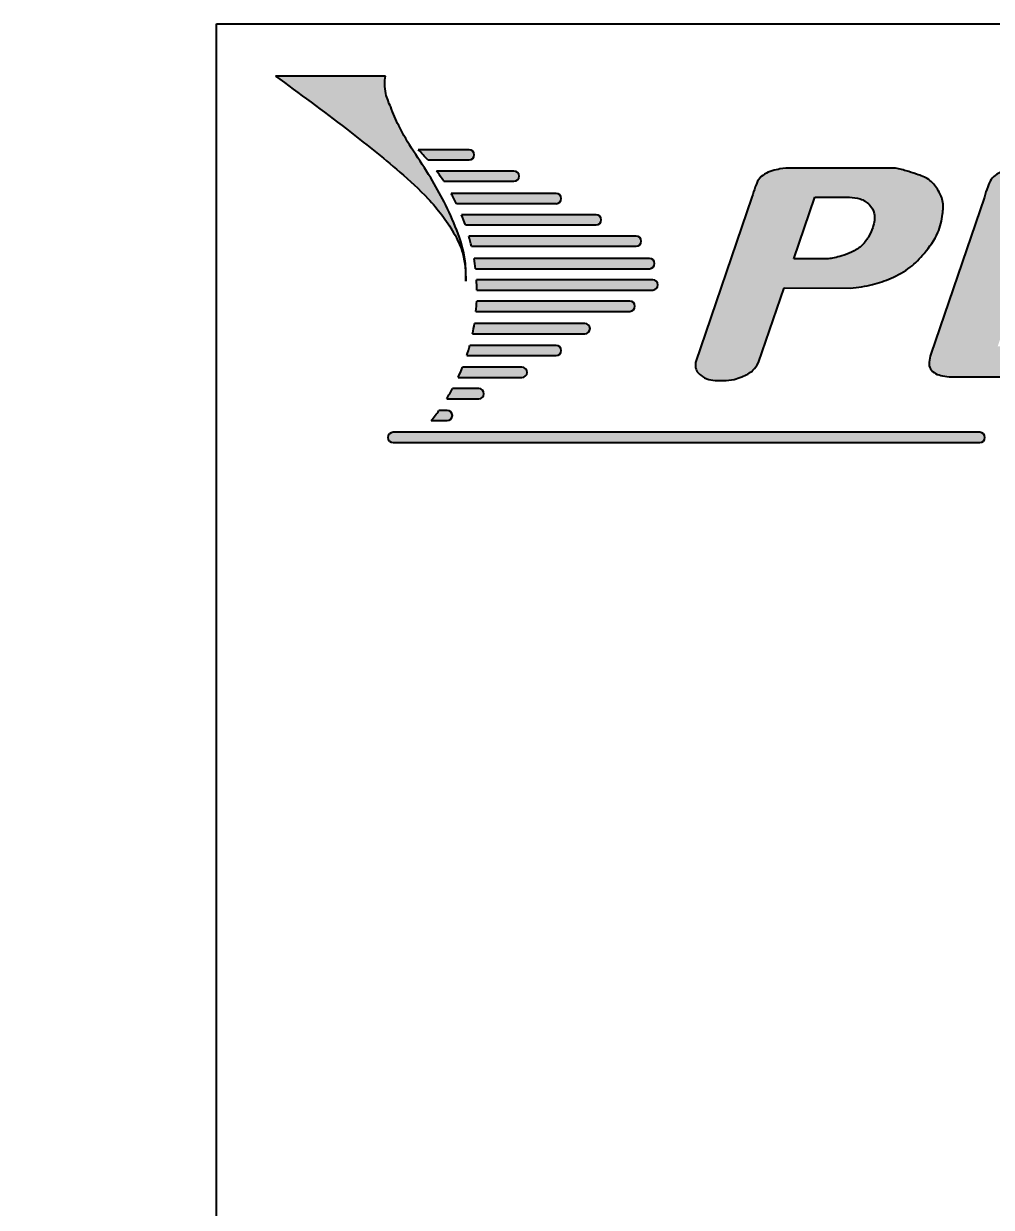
# Model space of a CAD drawing. Header units: millimetres. Extents: x 0 to 24, y -2.2 to 28.9.
# Drawn here: x 0 to 3.046, y 25.162 to 28.889 of the extents above; entities that cross this region are included whole.
import ezdxf
from ezdxf import colors
from ezdxf.entities.mleader import LeaderData, LeaderLine
from ezdxf.math import Vec2, Vec3

# ---------------------------------------------------------------- set-up
doc = ezdxf.new("R2010")
doc.units = ezdxf.units.MM
doc.layers.add('Cartouche', color=7, linetype='Continuous')

# ---------------------------------------------------------------- blocks, each defined once
blk = doc.blocks.new('_DOT')
at = {"color": 0}
blk.add_line((0, 0), (-1, 0), dxfattribs=at)
at = {"color": 0, "const_width": 0.333}
blk.add_lwpolyline([(-0.1665, 0, 1), (0.1665, 0, 1)], format="xyb", close=True, dxfattribs=at)

msp = doc.modelspace()

# ---------------------------------------------------------------- hatches: boundary and pattern name
at = {"layer": 'Cartouche', "linetype": 'Continuous'}
h = msp.add_hatch(color=7, dxfattribs=at)
edge = h.paths.add_edge_path()
edge.add_spline(control_points=[(0.79249, 28.72425), (0.86739, 28.66942), (1.00043, 28.57204), (1.16121, 28.4438), (1.27827, 28.3378), (1.34578, 28.25089), (1.38868, 28.16116), (1.3909, 28.10749), (1.39212, 28.07789)], knot_values=[0, 0, 0, 0, 0.3057926, 0.5431344, 0.6775109, 0.8250383, 0.9034864, 1, 1, 1, 1], degree=3, periodic=0)
edge.add_spline(control_points=[(1.39212, 28.07789), (1.39226, 28.09947), (1.39261, 28.15475), (1.36514, 28.23922), (1.32602, 28.32532), (1.28002, 28.40806), (1.22835, 28.48542), (1.18255, 28.5583), (1.15813, 28.62099), (1.13948, 28.66373), (1.13586, 28.6974), (1.13767, 28.71587), (1.13849, 28.72425)], knot_values=[0, 0, 0, 0, 0.0913367, 0.2338589, 0.3716223, 0.4940586, 0.6352526, 0.7674215, 0.8579854, 0.9211778, 0.9642484, 1, 1, 1, 1], degree=3, periodic=0)
edge.add_line((1.13849, 28.72425), (0.79249, 28.72425))
h = msp.add_hatch(color=7, dxfattribs=at)
edge = h.paths.add_edge_path()
edge.add_line((1.27195, 28.46005), (1.40227, 28.46005))
edge.add_arc((1.40227, 28.47613), 0.01609, 270, 450)
edge.add_line((1.40227, 28.49222), (1.24229, 28.49222))
edge.add_arc((0.78745, 28.0432), 0.63913, 40.70786, 44.63087, ccw=False)
h = msp.add_hatch(color=7, dxfattribs=at)
edge = h.paths.add_edge_path()
edge.add_line((1.32244, 28.39289), (1.54336, 28.39289))
edge.add_arc((1.54336, 28.40898), 0.01609, 270, 450)
edge.add_line((1.54336, 28.42506), (1.29997, 28.42506))
edge.add_arc((0.78745, 28.0432), 0.63913, 33.17036, 36.68852, ccw=False)
h = msp.add_hatch(color=7, dxfattribs=at)
edge = h.paths.add_edge_path()
edge.add_line((2.3935, 28.05738), (2.60273, 28.05609))
edge.add_spline(control_points=[(2.60273, 28.05609), (2.6261, 28.05905), (2.6699, 28.06461), (2.7334, 28.08708), (2.79089, 28.11784), (2.83866, 28.16931), (2.88019, 28.22369), (2.8928, 28.28316), (2.89638, 28.33163), (2.87689, 28.36878), (2.85123, 28.40247), (2.81245, 28.41404), (2.77666, 28.42745), (2.75245, 28.43213), (2.73958, 28.43462)], knot_values=[0, 0, 0, 0, 0.1100281, 0.2062412, 0.3145063, 0.4109957, 0.5339854, 0.6277372, 0.6931076, 0.7554464, 0.8198966, 0.8848584, 0.9388074, 1, 1, 1, 1], degree=3, periodic=0)
edge.add_line((2.73958, 28.43462), (2.41869, 28.43462))
edge.add_spline(control_points=[(2.41869, 28.43462), (2.40593, 28.43416), (2.38487, 28.4334), (2.35582, 28.42592), (2.33176, 28.41689), (2.31199, 28.39913), (2.30178, 28.37255), (2.29592, 28.35377), (2.29255, 28.34298)], knot_values=[0, 0, 0, 0, 0.219431, 0.3622363, 0.5162864, 0.6594038, 0.8041802, 1, 1, 1, 1], degree=3, periodic=0)
edge.add_line((2.29255, 28.34298), (2.11466, 27.82167))
edge.add_spline(control_points=[(2.11466, 27.82167), (2.11438, 27.81771), (2.11368, 27.80782), (2.11898, 27.79297), (2.13455, 27.77896), (2.15549, 27.76696), (2.18093, 27.76553), (2.20724, 27.76566), (2.23404, 27.76667), (2.2652, 27.77842), (2.29529, 27.79278), (2.30777, 27.81307), (2.31306, 27.82167)], knot_values=[0, 0, 0, 0, 0.0475483, 0.118886, 0.1792319, 0.2965022, 0.4008696, 0.4801338, 0.6148257, 0.7182711, 0.880692, 1, 1, 1, 1], degree=3, periodic=0)
edge.add_line((2.31306, 27.82167), (2.3935, 28.05738))
edge = h.paths.add_edge_path()
edge.add_spline(control_points=[(2.53292, 28.14831), (2.53896, 28.14946), (2.5532, 28.15218), (2.57806, 28.15793), (2.60668, 28.17005), (2.63834, 28.18642), (2.65956, 28.21585), (2.67513, 28.25023), (2.68276, 28.28835), (2.66332, 28.3218), (2.63379, 28.33995), (2.61084, 28.34197), (2.59935, 28.34298)], knot_values=[0, 0, 0, 0, 0.0565522, 0.1335034, 0.2340056, 0.3428218, 0.455742, 0.5580364, 0.6940106, 0.7900559, 0.8948981, 1, 1, 1, 1], degree=3, periodic=0)
edge.add_line((2.59935, 28.34298), (2.49095, 28.34298))
edge.add_line((2.49095, 28.34298), (2.42453, 28.14831))
edge.add_line((2.42453, 28.14831), (2.53292, 28.14831))
h = msp.add_hatch(color=7, dxfattribs=at)
edge = h.paths.add_edge_path()
edge.add_line((3.02414, 28.34298), (2.85524, 27.84804))
edge.add_spline(control_points=[(2.85524, 27.84804), (2.85101, 27.83127), (2.84476, 27.80654), (2.87056, 27.78563), (2.89381, 27.77907), (2.91064, 27.77747), (2.9198, 27.7766)], knot_values=[0, 0, 0, 0, 0.3888785, 0.5736875, 0.7678519, 1, 1, 1, 1], degree=3, periodic=0)
edge.add_line((2.9198, 27.7766), (3.21992, 27.7766))
edge.add_line((3.21992, 27.7766), (3.23714, 27.77788))
edge.add_line((3.23714, 27.77788), (3.25434, 27.77938))
edge.add_line((3.25434, 27.77938), (3.27147, 27.78132))
edge.add_line((3.27147, 27.78132), (3.28, 27.78252))
edge.add_line((3.28, 27.78252), (3.2885, 27.7839))
edge.add_line((3.2885, 27.7839), (3.29697, 27.7855))
edge.add_line((3.29697, 27.7855), (3.30541, 27.7873))
edge.add_line((3.30541, 27.7873), (3.31381, 27.78931))
edge.add_line((3.31381, 27.78931), (3.32217, 27.79151))
edge.add_line((3.32217, 27.79151), (3.33048, 27.79391))
edge.add_line((3.33048, 27.79391), (3.33873, 27.7965))
edge.add_line((3.33873, 27.7965), (3.34692, 27.79926))
edge.add_line((3.34692, 27.79926), (3.35505, 27.80221))
edge.add_line((3.35505, 27.80221), (3.36312, 27.80532))
edge.add_line((3.36312, 27.80532), (3.37111, 27.80861))
edge.add_line((3.37111, 27.80861), (3.37903, 27.81205))
edge.add_line((3.37903, 27.81205), (3.38686, 27.81566))
edge.add_line((3.38686, 27.81566), (3.39461, 27.81943))
edge.add_line((3.39461, 27.81943), (3.40227, 27.82337))
edge.add_line((3.40227, 27.82337), (3.40984, 27.82748))
edge.add_line((3.40984, 27.82748), (3.41732, 27.83177))
edge.add_line((3.41732, 27.83177), (3.4247, 27.83625))
edge.add_line((3.4247, 27.83625), (3.43198, 27.84091))
edge.add_line((3.43198, 27.84091), (3.43916, 27.84577))
edge.add_line((3.43916, 27.84577), (3.44624, 27.85082))
edge.add_line((3.44624, 27.85082), (3.45319, 27.85608))
edge.add_line((3.45319, 27.85608), (3.46, 27.86153))
edge.add_line((3.46, 27.86153), (3.46665, 27.86718))
edge.add_line((3.46665, 27.86718), (3.47312, 27.87304))
edge.add_line((3.47312, 27.87304), (3.47938, 27.87908))
edge.add_line((3.47938, 27.87908), (3.4854, 27.88532))
edge.add_line((3.4854, 27.88532), (3.49116, 27.89176))
edge.add_line((3.49116, 27.89176), (3.49665, 27.89839))
edge.add_line((3.49665, 27.89839), (3.50183, 27.90522))
edge.add_line((3.50183, 27.90522), (3.5067, 27.91224))
edge.add_line((3.5067, 27.91224), (3.51122, 27.91945))
edge.add_line((3.51122, 27.91945), (3.51543, 27.92684))
edge.add_line((3.51543, 27.92684), (3.51934, 27.9344))
edge.add_line((3.51934, 27.9344), (3.52299, 27.94213))
edge.add_line((3.52299, 27.94213), (3.5264, 27.95003))
edge.add_line((3.5264, 27.95003), (3.52958, 27.95807))
edge.add_line((3.52958, 27.95807), (3.53258, 27.96626))
edge.add_line((3.53258, 27.96626), (3.53541, 27.97457))
edge.add_line((3.53541, 27.97457), (3.54064, 27.99156))
edge.add_line((3.54064, 27.99156), (3.54307, 28.00021))
edge.add_line((3.54307, 28.00021), (3.54526, 28.00892))
edge.add_line((3.54526, 28.00892), (3.54708, 28.01766))
edge.add_line((3.54708, 28.01766), (3.5484, 28.02638))
edge.add_line((3.5484, 28.02638), (3.54883, 28.03072))
edge.add_line((3.54883, 28.03072), (3.54908, 28.03505))
edge.add_line((3.54908, 28.03505), (3.54914, 28.03935))
edge.add_line((3.54914, 28.03935), (3.549, 28.04362))
edge.add_line((3.549, 28.04362), (3.54862, 28.04786))
edge.add_line((3.54862, 28.04786), (3.54801, 28.05205))
edge.add_line((3.54801, 28.05205), (3.54713, 28.05621))
edge.add_line((3.54713, 28.05621), (3.54598, 28.06031))
edge.add_line((3.54598, 28.06031), (3.54454, 28.06436))
edge.add_line((3.54454, 28.06436), (3.54284, 28.06835))
edge.add_line((3.54284, 28.06835), (3.54089, 28.07226))
edge.add_line((3.54089, 28.07226), (3.53872, 28.07609))
edge.add_line((3.53872, 28.07609), (3.53636, 28.07983))
edge.add_line((3.53636, 28.07983), (3.53382, 28.08347))
edge.add_line((3.53382, 28.08347), (3.52833, 28.0904))
edge.add_line((3.52833, 28.0904), (3.52242, 28.09683))
edge.add_line((3.52242, 28.09683), (3.51631, 28.10264))
edge.add_line((3.51631, 28.10264), (3.51322, 28.10531))
edge.add_line((3.51322, 28.10531), (3.51006, 28.1078))
edge.add_line((3.51006, 28.1078), (3.50678, 28.11013))
edge.add_line((3.50678, 28.11013), (3.50332, 28.11229))
edge.add_line((3.50332, 28.11229), (3.49965, 28.11427))
edge.add_line((3.49965, 28.11427), (3.4957, 28.11609))
edge.add_line((3.4957, 28.11609), (3.49142, 28.11773))
edge.add_line((3.49142, 28.11773), (3.48677, 28.1192))
edge.add_line((3.48677, 28.1192), (3.48169, 28.12049))
edge.add_line((3.48169, 28.12049), (3.47621, 28.12162))
edge.add_line((3.47621, 28.12162), (3.47059, 28.12263))
edge.add_line((3.47059, 28.12263), (3.46516, 28.12355))
edge.add_line((3.46516, 28.12355), (3.46022, 28.12444))
edge.add_line((3.46022, 28.12444), (3.45804, 28.12488))
edge.add_line((3.45804, 28.12488), (3.45609, 28.12533))
edge.add_line((3.45609, 28.12533), (3.45441, 28.1258))
edge.add_line((3.45441, 28.1258), (3.45306, 28.12629))
edge.add_line((3.45306, 28.12629), (3.45206, 28.1268))
edge.add_line((3.45206, 28.1268), (3.45146, 28.12734))
edge.add_line((3.45146, 28.12734), (3.45128, 28.12791))
edge.add_line((3.45128, 28.12791), (3.45155, 28.12853))
edge.add_line((3.45155, 28.12853), (3.45221, 28.12918))
edge.add_line((3.45221, 28.12918), (3.45325, 28.12986))
edge.add_line((3.45325, 28.12986), (3.45462, 28.13057))
edge.add_line((3.45462, 28.13057), (3.45628, 28.13131))
edge.add_line((3.45628, 28.13131), (3.45822, 28.13208))
edge.add_line((3.45822, 28.13208), (3.46038, 28.13287))
edge.add_line((3.46038, 28.13287), (3.46526, 28.1345))
edge.add_line((3.46526, 28.1345), (3.47064, 28.13618))
edge.add_line((3.47064, 28.13618), (3.48181, 28.13964))
edge.add_line((3.48181, 28.13964), (3.48705, 28.14138))
edge.add_line((3.48705, 28.14138), (3.49188, 28.1431))
edge.add_line((3.49188, 28.1431), (3.49635, 28.14483))
edge.add_line((3.49635, 28.14483), (3.5005, 28.14657))
edge.add_line((3.5005, 28.14657), (3.50437, 28.14834))
edge.add_line((3.50437, 28.14834), (3.50803, 28.15015))
edge.add_line((3.50803, 28.15015), (3.5149, 28.15394))
edge.add_line((3.5149, 28.15394), (3.52149, 28.15804))
edge.add_line((3.52149, 28.15804), (3.52814, 28.16253))
edge.add_line((3.52814, 28.16253), (3.53489, 28.16742))
edge.add_line((3.53489, 28.16742), (3.54166, 28.17268))
edge.add_line((3.54166, 28.17268), (3.54837, 28.17829))
edge.add_line((3.54837, 28.17829), (3.55493, 28.18422))
edge.add_line((3.55493, 28.18422), (3.56128, 28.19046))
edge.add_line((3.56128, 28.19046), (3.56734, 28.19698))
edge.add_line((3.56734, 28.19698), (3.57303, 28.20375))
edge.add_line((3.57303, 28.20375), (3.57827, 28.21075))
edge.add_line((3.57827, 28.21075), (3.5831, 28.21797))
edge.add_line((3.5831, 28.21797), (3.58753, 28.22539))
edge.add_line((3.58753, 28.22539), (3.59159, 28.23298))
edge.add_line((3.59159, 28.23298), (3.59533, 28.24075))
edge.add_line((3.59533, 28.24075), (3.59883, 28.24865))
edge.add_line((3.59883, 28.24865), (3.602, 28.2567))
edge.add_line((3.602, 28.2567), (3.60489, 28.26487))
edge.add_line((3.60489, 28.26487), (3.60749, 28.27314))
edge.add_line((3.60749, 28.27314), (3.60977, 28.2815))
edge.add_line((3.60977, 28.2815), (3.61169, 28.28996))
edge.add_line((3.61169, 28.28996), (3.61322, 28.29849))
edge.add_line((3.61322, 28.29849), (3.61434, 28.30708))
edge.add_line((3.61434, 28.30708), (3.61501, 28.31572))
edge.add_line((3.61501, 28.31572), (3.61521, 28.32441))
edge.add_line((3.61521, 28.32441), (3.6149, 28.33313))
edge.add_line((3.6149, 28.33313), (3.61401, 28.34181))
edge.add_line((3.61401, 28.34181), (3.6125, 28.35036))
edge.add_line((3.6125, 28.35036), (3.61149, 28.35457))
edge.add_line((3.61149, 28.35457), (3.61029, 28.35874))
edge.add_line((3.61029, 28.35874), (3.60891, 28.36284))
edge.add_line((3.60891, 28.36284), (3.60733, 28.36688))
edge.add_line((3.60733, 28.36688), (3.60556, 28.37083))
edge.add_line((3.60556, 28.37083), (3.60358, 28.37469))
edge.add_line((3.60358, 28.37469), (3.60139, 28.37847))
edge.add_line((3.60139, 28.37847), (3.59902, 28.38214))
edge.add_line((3.59902, 28.38214), (3.59647, 28.38569))
edge.add_line((3.59647, 28.38569), (3.59375, 28.38912))
edge.add_line((3.59375, 28.38912), (3.59087, 28.39241))
edge.add_line((3.59087, 28.39241), (3.58784, 28.39557))
edge.add_line((3.58784, 28.39557), (3.58466, 28.39857))
edge.add_line((3.58466, 28.39857), (3.58135, 28.40141))
edge.add_line((3.58135, 28.40141), (3.57792, 28.40408))
edge.add_line((3.57792, 28.40408), (3.57438, 28.40657))
edge.add_line((3.57438, 28.40657), (3.57074, 28.40887))
edge.add_line((3.57074, 28.40887), (3.567, 28.411))
edge.add_line((3.567, 28.411), (3.55926, 28.4148))
edge.add_line((3.55926, 28.4148), (3.55126, 28.41804))
edge.add_line((3.55126, 28.41804), (3.54304, 28.42085))
edge.add_line((3.54304, 28.42085), (3.53467, 28.42332))
edge.add_line((3.53467, 28.42332), (3.51779, 28.42762))
edge.add_line((3.51779, 28.42762), (3.50935, 28.42951))
edge.add_line((3.50935, 28.42951), (3.50089, 28.43118))
edge.add_line((3.50089, 28.43118), (3.4924, 28.43255))
edge.add_line((3.4924, 28.43255), (3.48387, 28.43354))
edge.add_line((3.48387, 28.43354), (3.4753, 28.43416))
edge.add_line((3.4753, 28.43416), (3.46668, 28.43447))
edge.add_line((3.46668, 28.43447), (3.44939, 28.43462))
edge.add_line((3.44939, 28.43462), (3.15027, 28.43462))
edge.add_spline(control_points=[(3.15027, 28.43462), (3.13751, 28.43416), (3.11646, 28.4334), (3.0874, 28.42592), (3.06334, 28.41689), (3.04357, 28.39913), (3.03336, 28.37255), (3.0275, 28.35377), (3.02414, 28.34298)], knot_values=[0, 0, 0, 0, 0.219431, 0.3622363, 0.5162864, 0.6594038, 0.8041802, 1, 1, 1, 1], degree=3, periodic=0)
edge = h.paths.add_edge_path()
edge.add_line((3.06625, 27.87344), (3.20046, 27.87149))
edge.add_spline(control_points=[(3.20046, 27.87149), (3.20707, 27.87169), (3.22252, 27.87215), (3.25076, 27.88151), (3.28233, 27.90285), (3.30819, 27.93475), (3.32952, 27.96743), (3.33495, 28.00157), (3.33948, 28.0365), (3.31806, 28.06216), (3.29221, 28.07069), (3.27699, 28.07108), (3.26891, 28.07129)], knot_values=[0, 0, 0, 0, 0.0625603, 0.1462576, 0.2785291, 0.4179643, 0.5355138, 0.6417253, 0.7454058, 0.856072, 0.9235191, 1, 1, 1, 1], degree=3, periodic=0)
edge.add_line((3.26891, 28.07129), (3.1342, 28.07258))
edge.add_line((3.1342, 28.07258), (3.06625, 27.87344))
edge = h.paths.add_edge_path()
edge.add_spline(control_points=[(3.27195, 28.17013), (3.27972, 28.17052), (3.29982, 28.17154), (3.33401, 28.17942), (3.36973, 28.19923), (3.39565, 28.22965), (3.41256, 28.26352), (3.41112, 28.29841), (3.39393, 28.32833), (3.36305, 28.34009), (3.34135, 28.34204), (3.33093, 28.34298)], knot_values=[0, 0, 0, 0, 0.0754781, 0.1953718, 0.3379217, 0.4632044, 0.5792652, 0.697246, 0.7871893, 0.897925, 1, 1, 1, 1], degree=3, periodic=0)
edge.add_line((3.33093, 28.34298), (3.22254, 28.34298))
edge.add_line((3.22254, 28.34298), (3.16355, 28.17013))
edge.add_line((3.16355, 28.17013), (3.27195, 28.17013))
h = msp.add_hatch(color=7, dxfattribs=at)
edge = h.paths.add_edge_path()
edge.add_line((1.36239, 28.32238), (1.67606, 28.32238))
edge.add_arc((1.67606, 28.33846), 0.01609, 270, 450)
edge.add_line((1.67606, 28.35455), (1.34562, 28.35455))
edge.add_arc((0.78745, 28.0432), 0.63913, 25.90019, 29.15271, ccw=False)
h = msp.add_hatch(color=7, dxfattribs=at)
edge = h.paths.add_edge_path()
edge.add_line((1.3904, 28.25522), (1.80203, 28.25522))
edge.add_arc((1.80203, 28.27131), 0.01609, 270, 450)
edge.add_line((1.80203, 28.28739), (1.3781, 28.28739))
edge.add_arc((0.78745, 28.0432), 0.63913, 19.37398, 22.46177, ccw=False)
h = msp.add_hatch(color=7, dxfattribs=at)
edge = h.paths.add_edge_path()
edge.add_line((1.40995, 28.18807), (1.928, 28.18807))
edge.add_arc((1.928, 28.20415), 0.01609, 270, 450)
edge.add_line((1.928, 28.22024), (1.40158, 28.22024))
edge.add_line((1.40158, 28.22024), (1.40995, 28.18807))
h = msp.add_hatch(color=7, dxfattribs=at)
edge = h.paths.add_edge_path()
edge.add_line((1.42225, 28.11756), (1.97, 28.11756))
edge.add_arc((1.97, 28.13364), 0.01609, 270, 450)
edge.add_line((1.97, 28.14973), (1.41765, 28.14973))
edge.add_line((1.41765, 28.14973), (1.42225, 28.11756))
h = msp.add_hatch(color=7, dxfattribs=at)
edge = h.paths.add_edge_path()
edge.add_line((1.98007, 28.08257), (1.42537, 28.08257))
edge.add_line((1.42537, 28.08257), (1.42655, 28.0504))
edge.add_line((1.42655, 28.0504), (1.98007, 28.0504))
edge.add_arc((1.98007, 28.06649), 0.01609, 270, 450)
h = msp.add_hatch(color=7, dxfattribs=at)
edge = h.paths.add_edge_path()
edge.add_line((1.90785, 28.01542), (1.42598, 28.01542))
edge.add_line((1.42598, 28.01542), (1.42377, 27.98325))
edge.add_line((1.42377, 27.98325), (1.90785, 27.98325))
edge.add_arc((1.90785, 27.99933), 0.01609, 270, 450)
h = msp.add_hatch(color=7, dxfattribs=at)
edge = h.paths.add_edge_path()
edge.add_line((1.41313, 27.91273), (1.76676, 27.91273))
edge.add_arc((1.76676, 27.92882), 0.01609, 270, 450)
edge.add_line((1.76676, 27.9449), (1.41898, 27.9449))
edge.add_line((1.41898, 27.9449), (1.41313, 27.91273))
h = msp.add_hatch(color=7, dxfattribs=at)
edge = h.paths.add_edge_path()
edge.add_line((1.39472, 27.8439), (1.67606, 27.8439))
edge.add_arc((1.67606, 27.85998), 0.01609, 270, 450)
edge.add_line((1.67606, 27.87607), (1.40435, 27.87607))
edge.add_line((1.40435, 27.87607), (1.39472, 27.8439))
h = msp.add_hatch(color=7, dxfattribs=at)
edge = h.paths.add_edge_path()
edge.add_line((1.56856, 27.80723), (1.38143, 27.80723))
edge.add_arc((0.78745, 28.0432), 0.63913, 335.19486, 338.33376, ccw=False)
edge.add_line((1.36762, 27.77506), (1.56856, 27.77506))
edge.add_arc((1.56856, 27.79115), 0.01609, 270, 450)
h = msp.add_hatch(color=7, dxfattribs=at)
edge = h.paths.add_edge_path()
edge.add_line((1.43251, 27.74008), (1.35013, 27.74008))
edge.add_arc((0.78745, 28.0432), 0.63913, 328.35831, 331.68808, ccw=False)
edge.add_line((1.33158, 27.70791), (1.43251, 27.70791))
edge.add_arc((1.43251, 27.72399), 0.01609, 270, 450)
h = msp.add_hatch(color=7, dxfattribs=at)
edge = h.paths.add_edge_path()
edge.add_line((1.33341, 27.67125), (1.3072, 27.67125))
edge.add_arc((0.78745, 28.0432), 0.63913, 320.77964, 324.41075, ccw=False)
edge.add_line((1.2826, 27.63908), (1.33341, 27.63908))
edge.add_arc((1.33341, 27.65516), 0.01609, 270, 450)
h = msp.add_hatch(color=7, dxfattribs=at)
edge = h.paths.add_edge_path()
edge.add_line((1.16263, 27.57024), (3.0097, 27.57024))
edge.add_arc((3.0097, 27.58633), 0.01609, 270, 450)
edge.add_line((3.0097, 27.60241), (1.16263, 27.60241))
edge.add_arc((1.16263, 27.58633), 0.01609, 90, 270)

# ---------------------------------------------------------------- linework, layer by layer
at = {"layer": 'Cartouche', "color": 7, "linetype": 'Continuous'}
for p, q in [((0.60674, 0.66875), (0.60674, 28.88922)), ((0.60674, 28.88922), (20.29424, 28.88922)), ((1.13849, 28.72425), (0.79249, 28.72425)), ((1.40227, 28.49222), (1.24229, 28.49222)), ((1.27195, 28.46005), (1.40227, 28.46005)), ((1.54336, 28.42506), (1.29997, 28.42506)), ((2.73958, 28.43462), (2.41869, 28.43462)), ((1.32244, 28.39289), (1.54336, 28.39289)), ((1.67606, 28.35455), (1.34562, 28.35455)), ((2.29255, 28.34298), (2.11466, 27.82167)), ((2.42453, 28.14831), (2.49095, 28.34298)), ((2.49095, 28.34298), (2.59935, 28.34298)), ((3.02414, 28.34298), (2.85524, 27.84804)), ((1.36239, 28.32238), (1.67606, 28.32238)), ((1.80203, 28.28739), (1.3781, 28.28739)), ((1.3904, 28.25522), (1.80203, 28.25522)), ((1.928, 28.22024), (1.40158, 28.22024)), ((1.40995, 28.18807), (1.928, 28.18807)), ((1.97, 28.14973), (1.41765, 28.14973)), ((2.53292, 28.14831), (2.42453, 28.14831)), ((1.42225, 28.11756), (1.97, 28.11756)), ((1.98007, 28.08257), (1.42537, 28.08257)), ((1.42655, 28.0504), (1.98007, 28.0504)), ((2.31306, 27.82167), (2.3935, 28.05738)), ((2.3935, 28.05738), (2.60273, 28.05609)), ((1.90785, 28.01542), (1.42598, 28.01542)), ((1.42377, 27.98325), (1.90785, 27.98325)), ((1.76676, 27.9449), (1.41898, 27.9449)), ((1.41313, 27.91273), (1.76676, 27.91273)), ((1.67606, 27.87607), (1.40435, 27.87607)), ((1.39472, 27.8439), (1.67606, 27.8439)), ((1.36762, 27.77506), (1.56856, 27.77506)), ((1.56856, 27.80723), (1.38143, 27.80723)), ((2.9198, 27.7766), (3.21992, 27.7766)), ((1.43251, 27.74008), (1.35013, 27.74008)), ((1.33158, 27.70791), (1.43251, 27.70791)), ((1.33341, 27.67125), (1.3072, 27.67125)), ((1.2826, 27.63908), (1.33341, 27.63908)), ((3.0097, 27.60241), (1.16263, 27.60241)), ((1.16263, 27.57024), (3.0097, 27.57024))]:
    msp.add_line(p, q, dxfattribs=at)
for centre, radius, start, end in [((0.78745, 28.0432), 0.63913, 40.70786, 44.63087), ((1.40227, 28.47613), 0.01609, 270, 90), ((0.78745, 28.0432), 0.63913, 33.17036, 36.68852), ((1.54336, 28.40898), 0.01609, 270, 90), ((0.78745, 28.0432), 0.63913, 25.90019, 29.15271), ((1.67606, 28.33846), 0.01609, 270, 90), ((0.78745, 28.0432), 0.63913, 19.37398, 22.46177), ((1.80203, 28.27131), 0.01609, 270, 90), ((0.78745, 28.0432), 0.63913, 13.10055, 16.08092), ((1.928, 28.20415), 0.01609, 270, 90), ((0.78745, 28.0432), 0.63913, 6.68062, 9.5942), ((1.97, 28.13364), 0.01609, 270, 90), ((0.78745, 28.0432), 0.63913, 0.64532, 3.53148), ((1.98007, 28.06649), 0.01609, 270, 90), ((0.78745, 28.0432), 0.63913, 354.6172, 357.50827), ((1.90785, 27.99933), 0.01609, 270, 90), ((0.78745, 28.0432), 0.63913, 348.22112, 351.15273), ((1.76676, 27.92882), 0.01609, 270, 90), ((0.78745, 28.0432), 0.63913, 341.83019, 344.8409), ((1.67606, 27.85998), 0.01609, 270, 90), ((0.78745, 28.0432), 0.63913, 335.19486, 338.33376), ((1.56856, 27.79115), 0.01609, 270, 90), ((0.78745, 28.0432), 0.63913, 328.35831, 331.68808), ((1.43251, 27.72399), 0.01609, 270, 90), ((0.78745, 28.0432), 0.63913, 320.77964, 324.41075), ((1.33341, 27.65516), 0.01609, 270, 90), ((1.16263, 27.58633), 0.01609, 90, 270), ((3.0097, 27.58633), 0.01609, 270, 90)]:
    msp.add_arc(centre, radius, start, end, dxfattribs=at)
for points, knots in [([(0.79249, 28.72425), (0.86739, 28.66942), (1.00043, 28.57204), (1.16121, 28.4438), (1.27827, 28.3378), (1.34578, 28.25089), (1.38868, 28.16116), (1.3909, 28.10749), (1.39212, 28.07789)], [0, 0, 0, 0, 0.3057926, 0.5431344, 0.6775109, 0.8250383, 0.9034864, 1, 1, 1, 1]), ([(1.39212, 28.07789), (1.39226, 28.09947), (1.39261, 28.15475), (1.36514, 28.23922), (1.32602, 28.32532), (1.28002, 28.40806), (1.22835, 28.48542), (1.18255, 28.5583), (1.15813, 28.62099), (1.13948, 28.66373), (1.13586, 28.6974), (1.13767, 28.71587), (1.13849, 28.72425)], [0, 0, 0, 0, 0.09133667, 0.23385888, 0.37162229, 0.49405861, 0.63525264, 0.76742153, 0.8579854, 0.92117779, 0.96424838, 1, 1, 1, 1]), ([(2.41869, 28.43462), (2.40593, 28.43416), (2.38487, 28.4334), (2.35582, 28.42592), (2.33176, 28.41689), (2.31199, 28.39913), (2.30178, 28.37255), (2.29592, 28.35377), (2.29255, 28.34298)], [0, 0, 0, 0, 0.219431, 0.3622363, 0.5162864, 0.6594038, 0.8041802, 1, 1, 1, 1]), ([(2.60273, 28.05609), (2.6261, 28.05905), (2.6699, 28.06461), (2.7334, 28.08708), (2.79089, 28.11784), (2.83866, 28.16931), (2.88019, 28.22369), (2.8928, 28.28316), (2.89638, 28.33163), (2.87689, 28.36878), (2.85123, 28.40247), (2.81245, 28.41404), (2.77666, 28.42745), (2.75245, 28.43213), (2.73958, 28.43462)], [0, 0, 0, 0, 0.1100281, 0.2062412, 0.3145063, 0.4109957, 0.5339854, 0.6277372, 0.6931076, 0.7554464, 0.8198966, 0.8848584, 0.9388074, 1, 1, 1, 1]), ([(3.15027, 28.43462), (3.13751, 28.43416), (3.11646, 28.4334), (3.0874, 28.42592), (3.06334, 28.41689), (3.04357, 28.39913), (3.03336, 28.37255), (3.0275, 28.35377), (3.02414, 28.34298)], [0, 0, 0, 0, 0.219431, 0.3622363, 0.5162864, 0.6594038, 0.8041802, 1, 1, 1, 1]), ([(2.59935, 28.34298), (2.61084, 28.34197), (2.63379, 28.33995), (2.66332, 28.3218), (2.68276, 28.28835), (2.67513, 28.25023), (2.65956, 28.21585), (2.63834, 28.18642), (2.60668, 28.17005), (2.57806, 28.15793), (2.5532, 28.15218), (2.53896, 28.14946), (2.53292, 28.14831)], [0, 0, 0, 0, 0.10510187, 0.20994415, 0.30598937, 0.4419636, 0.544258, 0.65717819, 0.76599439, 0.8664966, 0.94344777, 1, 1, 1, 1]), ([(2.85524, 27.84804), (2.85101, 27.83127), (2.84476, 27.80654), (2.87056, 27.78563), (2.89381, 27.77907), (2.91064, 27.77747), (2.9198, 27.7766)], [0, 0, 0, 0, 0.3888785, 0.5736875, 0.7678519, 1, 1, 1, 1]), ([(2.11466, 27.82167), (2.11438, 27.81771), (2.11368, 27.80782), (2.11898, 27.79297), (2.13455, 27.77896), (2.15549, 27.76696), (2.18093, 27.76553), (2.20724, 27.76566), (2.23404, 27.76667), (2.2652, 27.77842), (2.29529, 27.79278), (2.30777, 27.81307), (2.31306, 27.82167)], [0, 0, 0, 0, 0.0475483, 0.118886, 0.1792319, 0.2965022, 0.4008696, 0.4801338, 0.6148257, 0.7182711, 0.880692, 1, 1, 1, 1])]:
    msp.add_open_spline(points, degree=3, knots=knots, dxfattribs=at)

# ---------------------------------------------------------------- leaders
ml = msp.add_multileader_mtext('Standard', dxfattribs=at)
ml.set_content('{\\pxsm0.775;\\fArial|b0||i0||c0|p34;\\W1.;Hauteur à Monter : 100cm\\P}', color=256)
ml.set_leader_properties()
ml.set_arrow_properties(name='DOT')
ml.build(insert=Vec2(0, 0))
ml.multileader.update_dxf_attribs({"leader_type": 0, "dogleg_length": 0, "arrow_head_size": 0.50625})
ctx = ml.context
ctx.base_point, ctx.char_height, ctx.arrow_head_size, ctx.landing_gap_size = Vec3(7.10934, 27.92617), 0.3375, 0.50625, 0.0675
ctx.text_align_type = 1
notes = []
notes.append((ctx, [(0, (0, 0, 0), (0, 0), (1, 0), 1, [])]))
ctx.mtext.insert, ctx.mtext.alignment = Vec3(11.81154, 28.09778), 2
for ctx, leaders in notes:
    for number, flags, end, landing, length, lines in leaders:
        leader = LeaderData()
        leader.index, (leader.has_last_leader_line, leader.has_dogleg_vector, leader.attachment_direction) = number, flags
        leader.last_leader_point, leader.dogleg_vector, leader.dogleg_length = Vec3(end), Vec3(landing), length
        for number, points, colour, breaks in lines:
            line = LeaderLine()
            line.index, line.vertices, line.color, line.breaks = number, Vec3.list(points), colors.encode_raw_color(colour), breaks
            leader.lines.append(line)
        ctx.leaders.append(leader)

doc.saveas('drawing.dxf')
